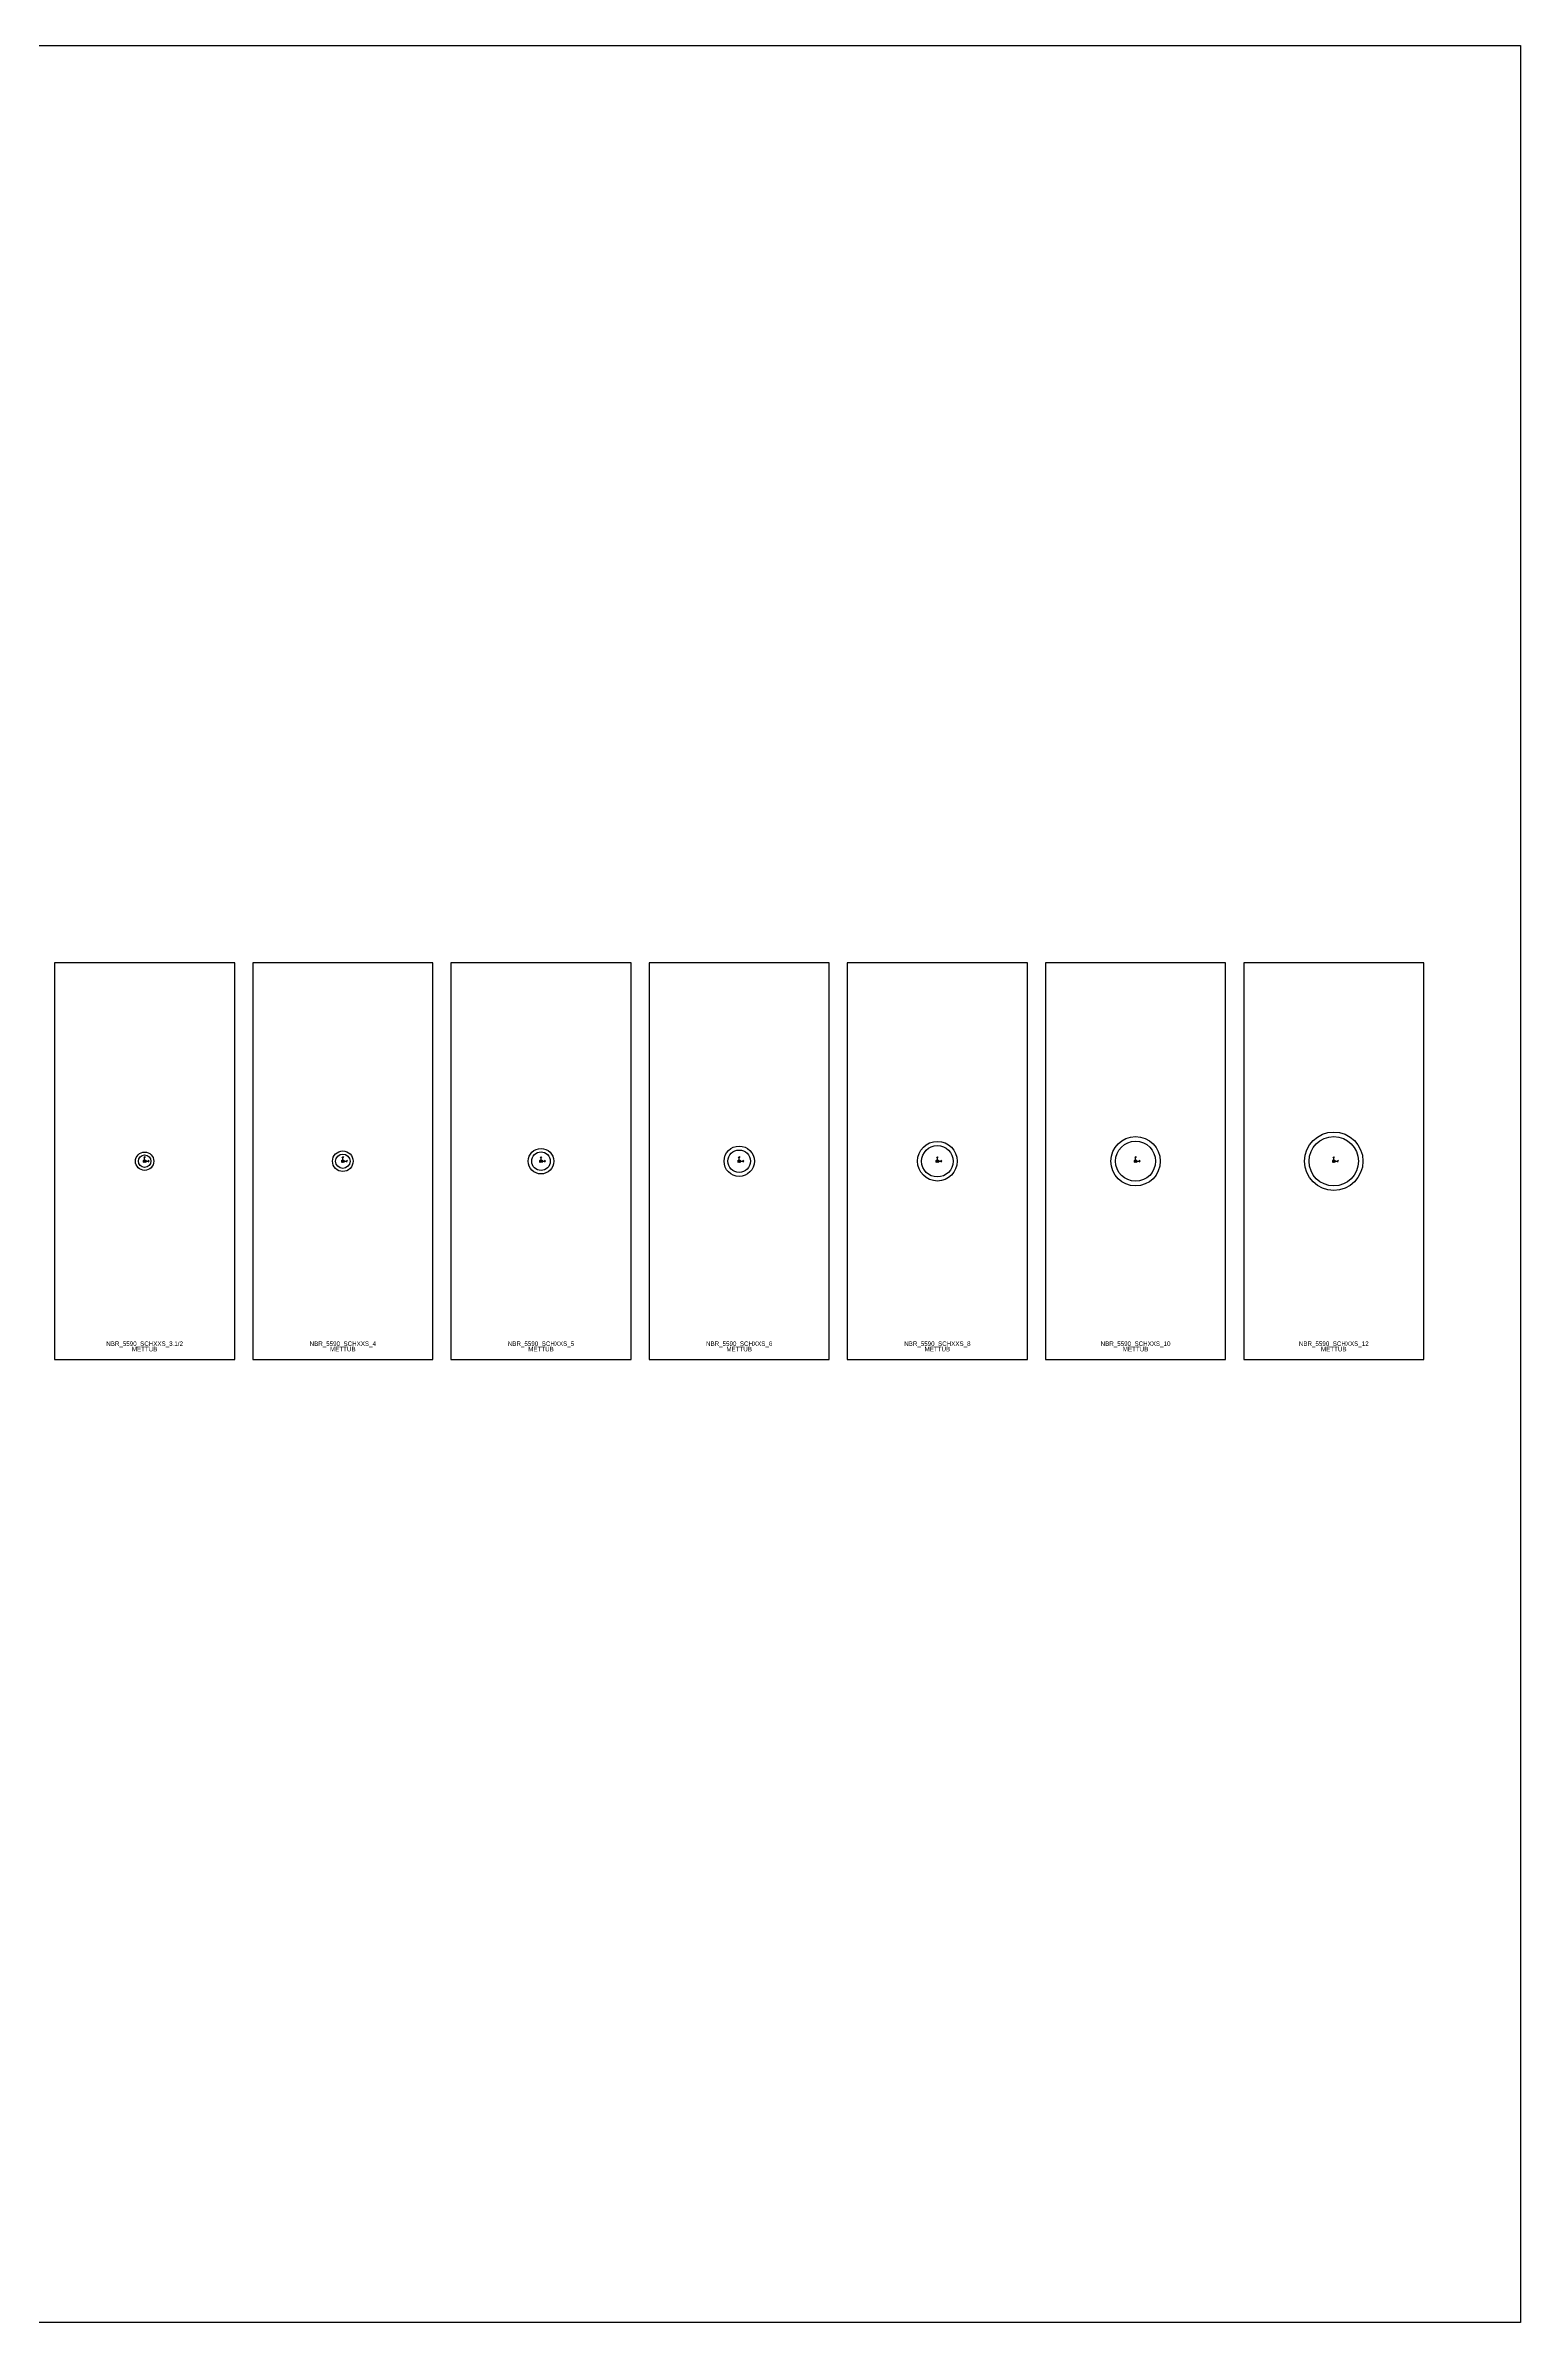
# Model space of a CAD drawing. Header units: millimetres. Extents: x -3707 to 123136, y -6444 to 6191.
# Drawn here: x 114950 to 123136, y -6444 to 6191 of the extents above; entities that cross this region are included whole.
import ezdxf
from ezdxf.enums import TextEntityAlignment as Align

# ---------------------------------------------------------------- set-up
doc = ezdxf.new("R2010")
doc.units = ezdxf.units.MM
for name, color, linetype in [('Hype_CoordinateSys', 6, 'Continuous'), ('Hype_ExactOuterSection', 8, 'Continuous'), ('Hype_Frame', 10, 'Continuous'), ('Hype_InnerSection', 2, 'Continuous'), ('Hype_OuterSection', 72, 'Continuous'), ('Hype_RefAxis', 1, 'Continuous'), ('Hype_SectionName', 41, 'Continuous'), ('Hype_TypeName', 45, 'Continuous')]:
    doc.layers.add(name, color=color, linetype=linetype)

# ---------------------------------------------------------------- blocks, each defined once
blk = doc.blocks.new('HYPE_COORDINATESYS')
at = {"layer": 'Hype_CoordinateSys', "linetype": 'Continuous'}
for p, q in [((-0.2, 0.8), (0, 1)), ((0, 0), (0, 1)), ((0.2, 0.8), (0, 1)), ((0, 0), (1, 0)), ((0.8, 0.2), (1, 0)), ((0.8, -0.2), (1, 0))]:
    blk.add_line(p, q, dxfattribs=at)
blk = doc.blocks.new('HYPE_REFAXIS4')
at = {"layer": 'Hype_ExactOuterSection'}
h = blk.add_hatch(color=4, dxfattribs=at)
edge = h.paths.add_edge_path(flags=0)
edge.add_arc((0, 0), 0.25, 0, 360)
at = {"layer": 'Hype_RefAxis', "color": 4, "linetype": 'Continuous'}
for centre in [(-1, 1), (-1, 0), (0, 1), (0, 0), (1, 1), (1, 0), (-1, -1), (0, -1), (1, -1)]:
    blk.add_circle(centre, 0.25, dxfattribs=at)
at = {"color": 4, "linetype": 'Continuous'}
blk.add_text('Middle Middle', height=0.125, dxfattribs=at).set_placement((2, 0))

msp = doc.modelspace()

# ---------------------------------------------------------------- linework, layer by layer
msp.add_lwpolyline([(-3707, 6191), (123136, 6191), (123136, -6444), (-3707, -6444)], close=True)
at = {"layer": 'Hype_ExactOuterSection'}
for centre, radius in [((121000, 0), 137), ((122100, 0), 162), ((115500, 0), 50.8), ((116600, 0), 57.1), ((117700, 0), 70.7), ((118800, 0), 84.1), ((119900, 0), 110)]:
    msp.add_circle(centre, radius, dxfattribs=at)
at = {"layer": 'Hype_Frame'}
for points in [[(116000, 1100), (115000, 1100), (115000, -1100), (116000, -1100)], [(117100, 1100), (116100, 1100), (116100, -1100), (117100, -1100)], [(118200, 1100), (117200, 1100), (117200, -1100), (118200, -1100)], [(119300, 1100), (118300, 1100), (118300, -1100), (119300, -1100)], [(120400, 1100), (119400, 1100), (119400, -1100), (120400, -1100)], [(121500, 1100), (120500, 1100), (120500, -1100), (121500, -1100)], [(122600, 1100), (121600, 1100), (121600, -1100), (122600, -1100)]]:
    msp.add_lwpolyline(points, close=True, dxfattribs=at)
at = {"layer": 'Hype_InnerSection'}
for centre, radius in [((122100, 0), 137), ((115500, 0), 34.6), ((116600, 0), 40), ((117700, 0), 51.6), ((118800, 0), 62.2), ((119900, 0), 87.3), ((121000, 0), 111)]:
    msp.add_circle(centre, radius, dxfattribs=at)
at = {"layer": 'Hype_OuterSection'}
for centre, radius in [((121000, 0), 137), ((122100, 0), 162), ((115500, 0), 50.8), ((116600, 0), 57.1), ((117700, 0), 70.7), ((118800, 0), 84.1), ((119900, 0), 110)]:
    msp.add_circle(centre, radius, dxfattribs=at)

# ---------------------------------------------------------------- block references
at = {"layer": 'Hype_InnerSection', "xscale": 25, "yscale": 25, "zscale": 25}
for p in [(115500, 0), (116600, 0), (117700, 0), (118800, 0), (119900, 0), (121000, 0), (122100, 0)]:
    msp.add_blockref('HYPE_COORDINATESYS', p, dxfattribs=at)
at = {"layer": 'Hype_RefAxis', "xscale": 5, "yscale": 5, "zscale": 5}
for p in [(115500, 0), (116600, 0), (117700, 0), (118800, 0), (119900, 0), (121000, 0), (122100, 0)]:
    msp.add_blockref('HYPE_REFAXIS4', p, dxfattribs=at)

# ---------------------------------------------------------------- texts
at = {"layer": 'Hype_SectionName'}
for s, p in [('NBR_5590_SCHXXS_3.1/2', (115500, -1025)), ('NBR_5590_SCHXXS_4', (116600, -1025)), ('NBR_5590_SCHXXS_5', (117700, -1025)), ('NBR_5590_SCHXXS_6', (118800, -1025)), ('NBR_5590_SCHXXS_8', (119900, -1025)), ('NBR_5590_SCHXXS_10', (121000, -1025)), ('NBR_5590_SCHXXS_12', (122100, -1025))]:
    msp.add_text(s, height=25, dxfattribs=at).set_placement(p, align=Align.CENTER)
at = {"layer": 'Hype_TypeName'}
for p in [(115500, -1055), (116600, -1055), (117700, -1055), (118800, -1055), (119900, -1055), (121000, -1055), (122100, -1055)]:
    msp.add_text('METTUB', height=25, dxfattribs=at).set_placement(p, align=Align.CENTER)

doc.saveas('drawing.dxf')
